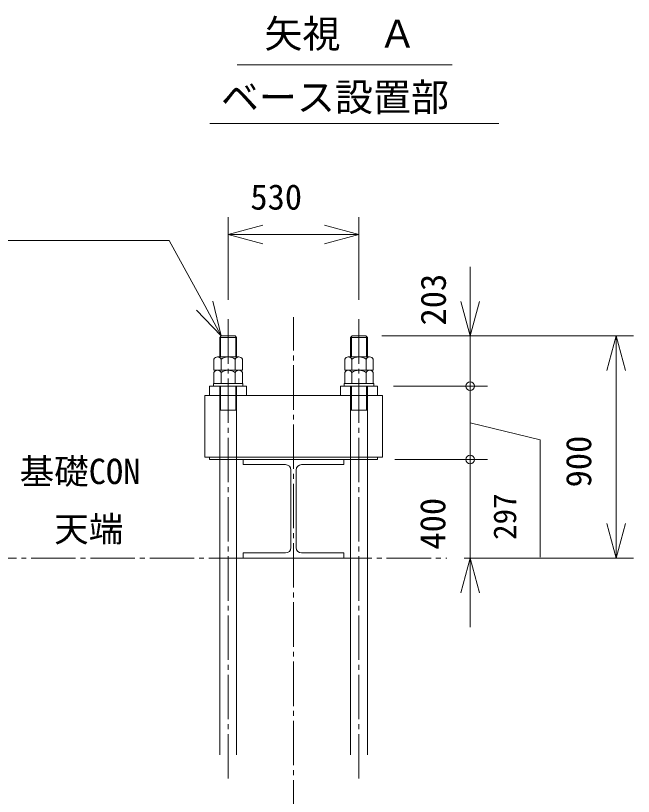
# Model space of a CAD drawing. Units: millimetres, scale not verified. Extents: x -32409 to 32443, y -43405 to 44769.
# Drawn here: x 19928 to 32443, y 27640 to 43452 of the extents above; entities that cross this region are included whole.
import ezdxf
from ezdxf.enums import TextEntityAlignment as Align

# ---------------------------------------------------------------- set-up
doc = ezdxf.new("R2010")
doc.units = ezdxf.units.MM
doc.header["$LTSCALE"] = 100
doc.linetypes.add('CHAIN2', pattern=[12, 9, -1, 1, -1])
for name, color, linetype, lineweight in [('0-1_10 常用実線', 3, 'Continuous', 18), ('0-3_12 常用一点鎖線', 3, 'CHAIN2', 18), ('0-5_05 寸法', 7, 'Continuous', 18), ('0-6_22 躯体・土木、中心線', 1, 'CHAIN2', 18)]:
    doc.layers.add(name, color=color, linetype=linetype, lineweight=lineweight)
doc.styles.add('ＭＳ ゴシック', font='')
doc.styles.get('ＭＳ ゴシック').set_extended_font_data('MS Gothic')

msp = doc.modelspace()

# ---------------------------------------------------------------- linework, layer by layer
at = {"layer": '0-1_10 常用実線'}
for p, q in [((24093.6, 36964.1), (24063.6, 36934.1)), ((24063.6, 36539.1), (24063.6, 36934.1)), ((24079.8, 36950.3), (24079.8, 36539.1)), ((24373.6, 36964.1), (24093.6, 36964.1)), ((24387.3, 36950.3), (24387.3, 36539.1)), ((24403.6, 36934.1), (24403.6, 36539.1)), ((26743.6, 36964.1), (26713.6, 36934.1)), ((26713.6, 36539.1), (26713.6, 36934.1)), ((26729.8, 36950.3), (26729.8, 36539.1)), ((27023.6, 36964.1), (26743.6, 36964.1)), ((27037.3, 36950.3), (27037.3, 36539.1)), ((27053.6, 36934.1), (27053.6, 36539.1)), ((24017.1, 36539.1), (24450.1, 36539.1)), ((26667.1, 36539.1), (27100.1, 36539.1)), ((24089.2, 36497.4), (24089.2, 36269.1)), ((24377.9, 36497.4), (24377.9, 36269.1)), ((26739.2, 36497.4), (26739.2, 36269.1)), ((27027.9, 36497.4), (27027.9, 36269.1)), ((24017.1, 36269.1), (24450.1, 36269.1)), ((24089.2, 36227.4), (24089.2, 35999.1)), ((24377.9, 36227.4), (24377.9, 35999.1)), ((27100.1, 36269.1), (26667.1, 36269.1)), ((26739.2, 36227.4), (26739.2, 35999.1)), ((27027.9, 36227.4), (27027.9, 35999.1)), ((24063.6, 28484.1), (24063.6, 35934.1)), ((24079.8, 35464.1), (24079.8, 35934.1)), ((24387.3, 35464.1), (24387.3, 35934.1)), ((24403.6, 28484.1), (24403.6, 35934.1)), ((26713.6, 28484.1), (26713.6, 35934.1)), ((26729.8, 35464.1), (26729.8, 35934.1)), ((27037.3, 35464.1), (27037.3, 35934.1)), ((27053.6, 28484.1), (27053.6, 35934.1)), ((24063.6, 35464.1), (24403.6, 35464.1)), ((26713.6, 35464.1), (27053.6, 35464.1)), ((25506.1, 34249.1), (25506.1, 32679.1)), ((25611.1, 34249.1), (25611.1, 32679.1))]:
    msp.add_line(p, q, dxfattribs=at)
for points in [[(24373.6, 36964.1), (24403.6, 36934.1), (24063.6, 36934.1)], [(27023.6, 36964.1), (27053.6, 36934.1), (26713.6, 36934.1)], [(23944.9, 36497.4), (23944.9, 36269.1), (24522.2, 36269.1), (24522.2, 36497.4)], [(26594.9, 36497.4), (26594.9, 36269.1), (27172.2, 36269.1), (27172.2, 36497.4)], [(23944.9, 36227.4), (23944.9, 35999.1), (24522.2, 35999.1), (24522.2, 36227.4)], [(26594.9, 36227.4), (26594.9, 35999.1), (27172.2, 35999.1), (27172.2, 36227.4)], [(25721.1, 34359.1), (26578.6, 34359.1), (26578.6, 34464.1), (24538.6, 34464.1), (24538.6, 34359.1), (25396.1, 34359.1)], [(25396.1, 32569.1), (24538.6, 32569.1), (24538.6, 32464.1), (26578.6, 32464.1), (26578.6, 32569.1), (25721.1, 32569.1)]]:
    msp.add_lwpolyline(points, dxfattribs=at)
for points in [[(23858.6, 35759.1), (24608.6, 35759.1), (24608.6, 35949.1), (23858.6, 35949.1)], [(24533.6, 35999.1), (23933.6, 35999.1), (23933.6, 35949.1), (24533.6, 35949.1)], [(26508.6, 35759.1), (27258.6, 35759.1), (27258.6, 35949.1), (26508.6, 35949.1)], [(27183.6, 35999.1), (26583.6, 35999.1), (26583.6, 35949.1), (27183.6, 35949.1)], [(27358.6, 34509.1), (23758.6, 34509.1), (23758.6, 35759.1), (27358.6, 35759.1)], [(27258.6, 34464.1), (23858.6, 34464.1), (23858.6, 34509.1), (27258.8, 34509.1)]]:
    msp.add_lwpolyline(points, close=True, dxfattribs=at)
for centre, radius, start, end in [((24017.1, 36455.7), 83.3, 30, 150), ((24233.6, 36268.2), 270.8, 57.79577, 122.20423), ((24450.1, 36455.7), 83.3, 30, 150), ((26667.1, 36455.7), 83.3, 30, 150), ((26883.6, 36268.2), 270.8, 57.79577, 122.20423), ((27100.1, 36455.7), 83.3, 30, 150), ((24017.1, 36185.7), 83.3, 30, 150), ((24233.6, 35998.2), 270.8, 57.79577, 122.20423), ((24450.1, 36185.7), 83.3, 30, 150), ((26667.1, 36185.7), 83.3, 30, 150), ((26883.6, 35998.2), 270.8, 57.79577, 122.20423), ((27100.1, 36185.7), 83.3, 30, 150), ((25396.1, 34249.1), 110, 0, 90), ((25721.1, 34249.1), 110, 90, 180), ((25396.1, 32679.1), 110, 270, 0), ((25721.1, 32679.1), 110, 180, 270)]:
    msp.add_arc(centre, radius, start, end, dxfattribs=at)
at = {"layer": '0-3_12 常用一点鎖線'}
for p, q in [((24233.6, 28002), (24233.6, 37347.6)), ((25558.6, 27070.1), (25558.6, 37347.6)), ((26883.6, 28002), (26883.6, 37347.6))]:
    msp.add_line(p, q, dxfattribs=at)
at = {"layer": '0-5_05 寸法'}
for p, q in [((24419.6, 42453.2), (28772.8, 42453.2)), ((23860, 41264.5), (29719.9, 41264.5)), ((24233.6, 37697.6), (24233.6, 39369)), ((26883.6, 37697.6), (26883.6, 39369)), ((24233.6, 39019), (24933.6, 39019)), ((24933.6, 39019), (26183.6, 39019)), ((26883.6, 39019), (26183.6, 39019)), ((29138, 37664.1), (29138, 38364.1)), ((29138, 36964.1), (29138, 37664.1)), ((24093.6, 36964.1), (23758, 37578.4)), ((27348.6, 36964.1), (29488, 36964.1)), ((27348.6, 36964.1), (32443, 36964.1)), ((29138, 36964.1), (29138, 35949.1)), ((32093, 36964.1), (32093, 36264.1)), ((32093, 36264.1), (32093, 33164.1)), ((27583.6, 35949.1), (29488, 35949.1)), ((27583.6, 35949.1), (29488, 35949.1)), ((29138, 35949.1), (29138, 34464.1)), ((29138, 35949.1), (29138, 35249.1)), ((27608.6, 34464.1), (29488, 34464.1)), ((27608.6, 34464.1), (29488, 34464.1)), ((29138, 34464.1), (29138, 33164.1)), ((29138, 32464.1), (29138, 33164.1)), ((32093, 32464.1), (32093, 33164.1)), ((29014.3, 32464.1), (29488, 32464.1)), ((29014.3, 32464.1), (32443, 32464.1)), ((29138, 32464.1), (29138, 31764.1)), ((29138, 31764.1), (29138, 31064.1))]:
    msp.add_line(p, q, dxfattribs=at)
for points in [[(24933.6, 38831.4), (24233.6, 39019), (24933.6, 39206.5)], [(26183.6, 39206.5), (26883.6, 39019), (26183.6, 38831.4)], [(23758, 37578.4), (23036.6, 38899.1), (16813.6, 38899.1)], [(23922.6, 37668.3), (24093.6, 36964.1), (23593.4, 37488.5)], [(29325.6, 37664.1), (29138, 36964.1), (28950.4, 37664.1)], [(31905.4, 36264.1), (32093, 36964.1), (32280.5, 36264.1)], [(29138, 35206.6), (30556.9, 34863.1), (30556.9, 32483.1)], [(32280.5, 33164.1), (32093, 32464.1), (31905.4, 33164.1)], [(28950.4, 31764.1), (29138, 32464.1), (29325.6, 31764.1)]]:
    msp.add_lwpolyline(points, dxfattribs=at)
for centre in [(29138, 35949.1), (29138, 35949.1), (29138, 34464.1), (29138, 34464.1)]:
    msp.add_circle(centre, 87.5, dxfattribs=at)
at = {"layer": '0-6_22 躯体・土木、中心線'}
msp.add_line((19044.1, 32464.1), (28664.3, 32464.1), dxfattribs=at)

# ---------------------------------------------------------------- texts
at = {"layer": '0-5_05 寸法', "style": 'ＭＳ ゴシック'}
for s, height, p in [('矢視\u3000Ａ', 564.5, (24969.4, 42632.2)), ('ベース設置部', 564.5, (24086.4, 41348.9)), ('530', 513.2, (24683.6, 39369)), ('基礎CON', 513.2, (20009, 33810.8)), ('\u3000天端', 513.2, (20009, 32644.1))]:
    msp.add_text(s, height=height, dxfattribs=at).set_placement(p, align=Align.BOTTOM_LEFT)
for s, height, p in [('203', 513.2, (28798.8, 37176.6)), ('900', 513.2, (31743, 33897.4)), ('297', 461.9, (30206.9, 32833.1)), ('400', 513.2, (28788, 32638.1))]:
    msp.add_text(s, height=height, rotation=90, dxfattribs=at).set_placement(p, align=Align.BOTTOM_LEFT)

doc.saveas('drawing.dxf')
